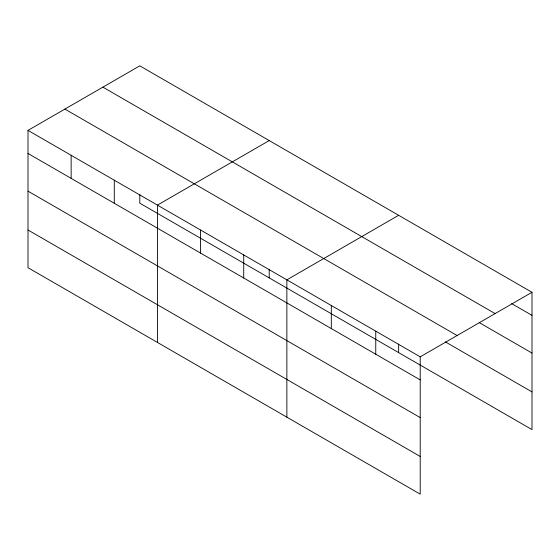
<?xml version="1.0" encoding="UTF-8"?>
<svg xmlns="http://www.w3.org/2000/svg" width="560" height="560" viewBox="0 0 560 560"><rect width="100%" height="100%" fill="white"/><g stroke="black" fill="none" stroke-linecap="round" stroke-linejoin="round"><path stroke-width="0.84" d="M420.21 417.599L420.21 356.832L28 130.389L28 267.708L420.21 494.151L420.21 417.599L28 191.163M139.79 194.6L139.79 203.168L532 429.611L532 292.292L139.79 65.849L28 130.389M269.22 140.574L157.43 205.114L157.43 342.433M398.65 215.299L286.86 279.846L286.86 417.158M420.21 356.832L532 292.292M511.658 303.611L532 315.357M102.9 87.15L495.11 313.593M479.262 322.616L532 353.059M64.89 109.095L457.1 335.531M445.361 341.887L532 391.909M28 153.461L420.21 379.897M28 230.006L420.21 456.449M398.65 344.05L398.65 352.618M375.76 331.17L375.76 354.235M331.31 305.508L331.31 328.573M269.22 269.325L269.22 277.893M243.719 254.933L243.719 277.998M200.571 230.027L200.571 253.092M114.289 180.208L114.289 203.273M71.141 155.302L71.141 178.367"/></g></svg>
